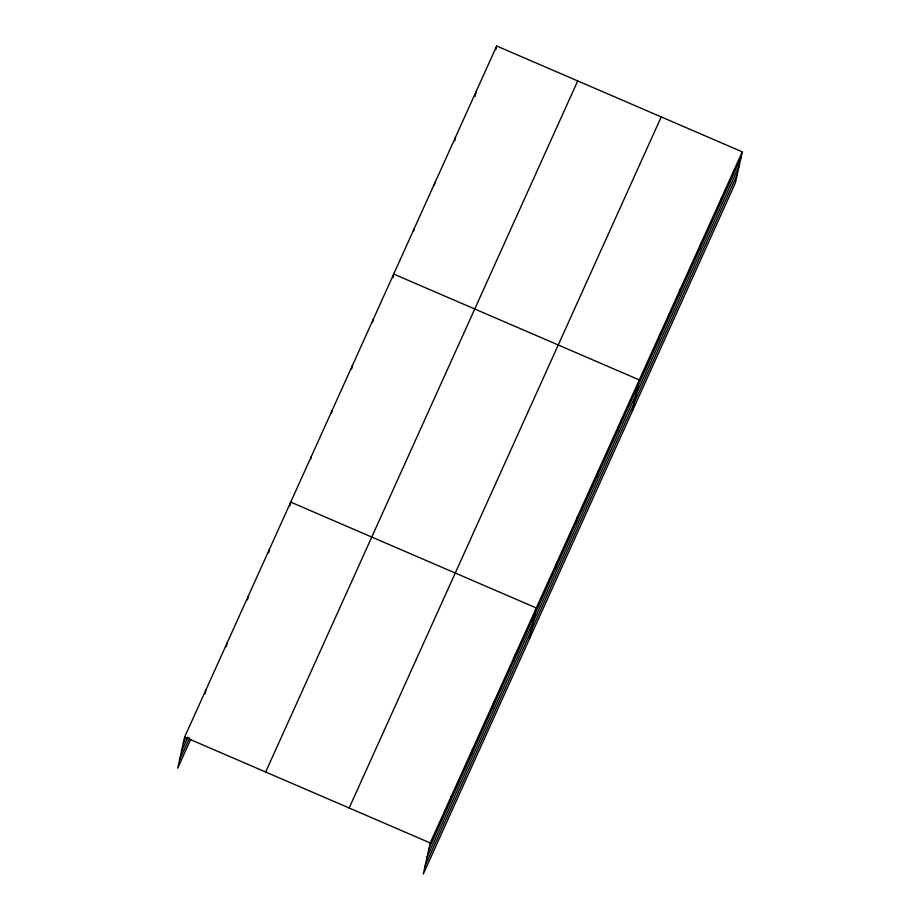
<?xml version="1.0" encoding="UTF-8"?>
<svg xmlns="http://www.w3.org/2000/svg" width="920" height="920" viewBox="0 0 920 920"><rect width="100%" height="100%" fill="white"/><g stroke="black" fill="none" stroke-linecap="round" stroke-linejoin="round"><path stroke-width="1.38" d="M742.268 151.857L430.203 842.938L423.315 874L735.379 182.919L742.268 151.857L496.685 46L184.621 737.081L177.732 768.143L190.704 739.427M205.022 693.772L205.838 690.092M226.251 646.783L227.067 643.091M247.468 599.782L248.285 596.102M268.686 552.793L269.502 549.102M289.904 505.793L290.72 502.113L536.303 607.97L529.414 639.032M310.776 458.953L311.316 456.504M331.372 413.344L331.913 410.895M351.693 368.966L352.509 365.274M372.565 322.126L373.106 319.666M392.886 277.736L393.702 274.056L639.285 379.914L632.396 410.975M413.758 230.897L414.299 228.447M434.355 185.288L434.895 182.839M454.675 140.909L455.492 137.218M475.007 96.519L476.088 91.609M495.868 49.68L496.685 46M450.053 802.079L451.421 795.938M471.281 755.09L472.638 748.949M492.499 708.101L493.856 701.96M513.716 661.101L515.085 654.959M555.53 568.502L556.899 562.361M576.127 522.882L577.495 516.741M596.723 477.273L598.092 471.132M617.32 431.664L618.688 425.523M658.513 340.446L659.881 334.305M679.109 294.825L680.478 288.684M699.706 249.216L701.074 243.075M720.303 203.607L721.671 197.466M183.264 743.222L185.621 738.001M181.435 751.444L187.921 737.092M179.561 759.92L189.577 737.725M265.661 772.018L577.726 80.937M349.163 808.001L661.227 116.92M428.835 849.079L740.899 157.998M427.018 857.302L739.082 166.221M425.132 865.777L737.196 174.696M184.621 737.081L430.203 842.938"/></g></svg>
